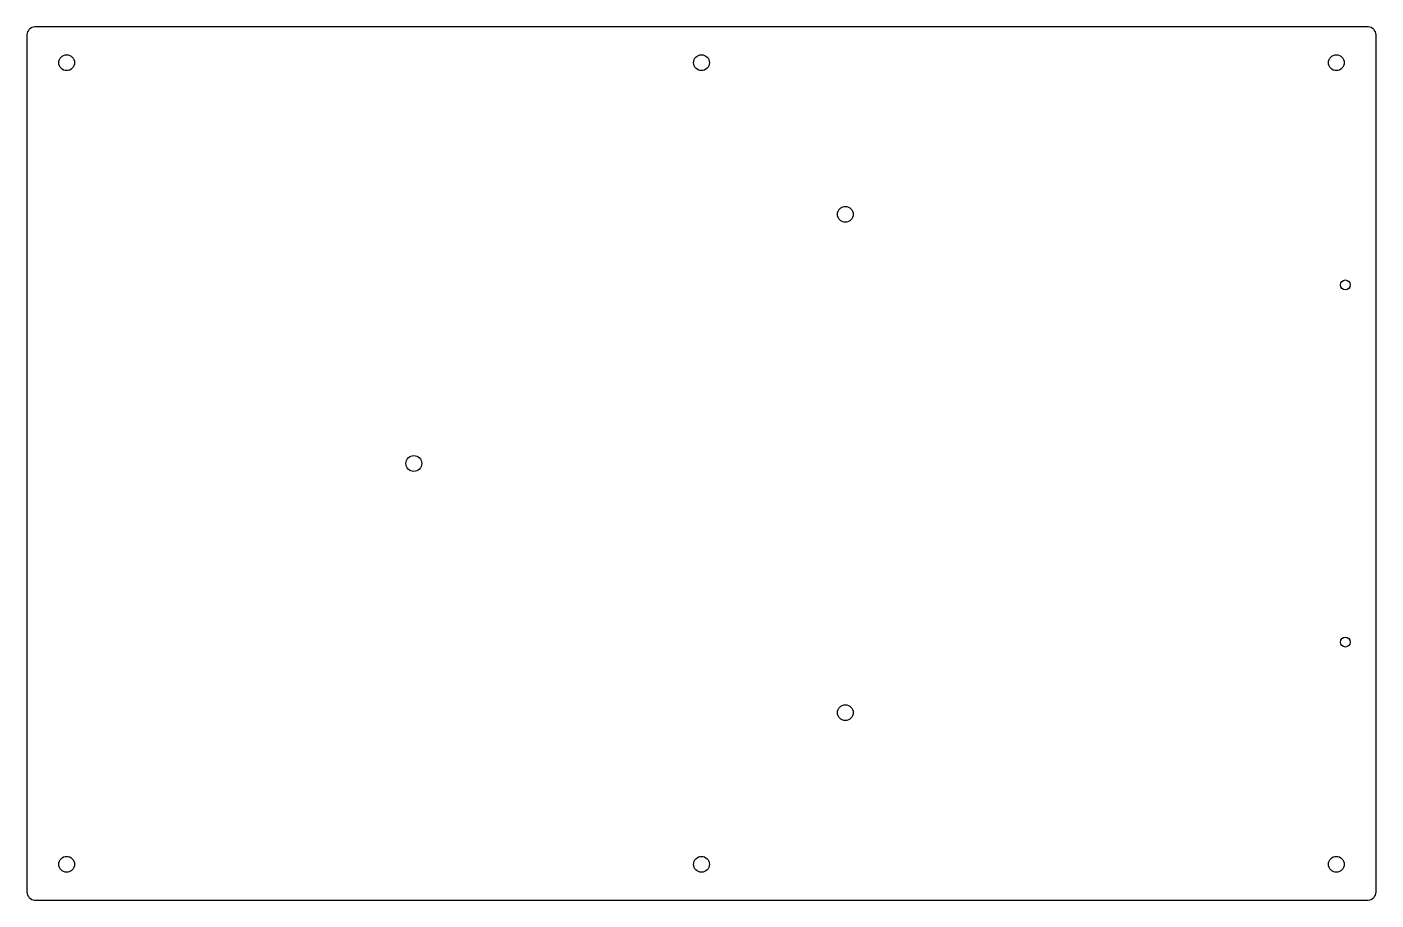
# Model space of a CAD drawing. Header units: millimetres. Extents: x 10 to 350, y 10 to 230.
import ezdxf

# ---------------------------------------------------------------- set-up
doc = ezdxf.new("R2010")
doc.units = ezdxf.units.MM

msp = doc.modelspace()

# ---------------------------------------------------------------- linework, layer by layer
at = {"color": 7, "linetype": 'Continuous', "lineweight": 25}
for p, q in [((10, 228), (10, 12)), ((348, 230), (12, 230)), ((350, 12), (350, 228)), ((12, 10), (348, 10))]:
    msp.add_line(p, q, dxfattribs=at)
for centre, radius in [((20, 221), 2), ((180, 221), 2), ((340, 221), 2), ((216.25, 182.79), 2), ((342.27, 165), 1.25), ((107.5, 120), 2), ((342.27, 75), 1.25), ((216.25, 57.21), 2), ((20, 19), 2), ((180, 19), 2), ((340, 19), 2)]:
    msp.add_circle(centre, radius, dxfattribs=at)
for centre, start, end in [((12, 228), 90, 180), ((348, 228), 0, 90), ((12, 12), 180, 270), ((348, 12), 270, 360)]:
    msp.add_arc(centre, 2, start, end, dxfattribs=at)

doc.saveas('drawing.dxf')
